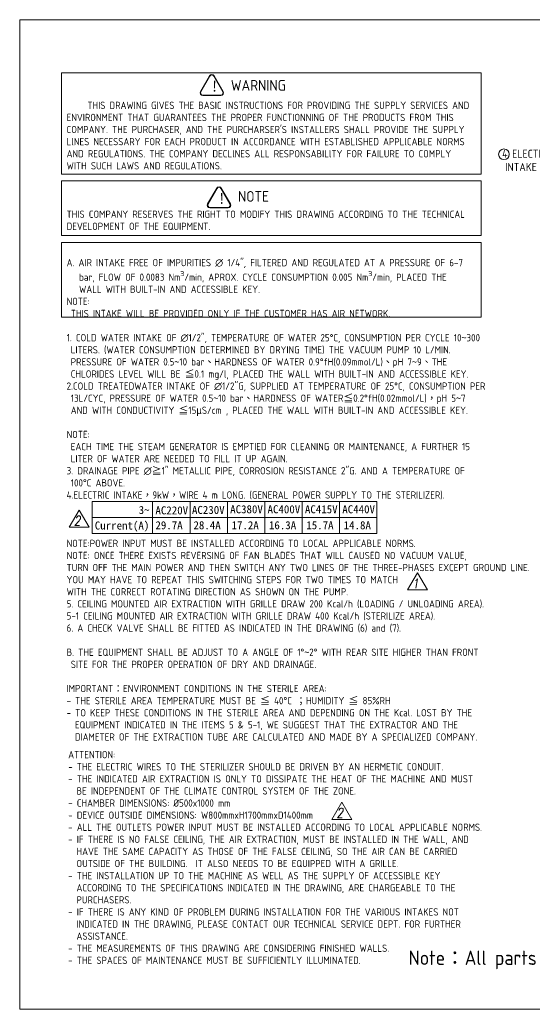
# Model space of a CAD drawing. Header units: millimetres. Extents: x -203524 to 13185, y 0 to 34178.
# Drawn here: x 0 to 4817, y 0 to 9270 of the extents above; entities that cross this region are included whole.
import ezdxf

# ---------------------------------------------------------------- set-up
doc = ezdxf.new("R2010")
doc.units = ezdxf.units.MM
doc.header["$MEASUREMENT"] = 0
for name, color, linetype, lineweight in [('D', 3, 'Continuous', 13), ('F', 7, 'Continuous', 15), ('T', 4, 'Continuous', 15)]:
    doc.layers.add(name, color=color, linetype=linetype, lineweight=lineweight)
doc.styles.get("Standard").update_dxf_attribs({"font": 'KAIU.TTF'})
doc.styles.add('STU25', font='isocp2.shx')
doc.styles.add('Text', font='romans.shx', dxfattribs={"width": 0.8, "oblique": 10})

msp = doc.modelspace()

# ---------------------------------------------------------------- hatches: boundary and pattern name
at = {"layer": 'D'}
h = msp.add_hatch(color=11, dxfattribs=at)
edge = h.paths.add_edge_path(flags=16)
edge.add_ellipse((1712.909, 8585.035), major_axis=(20, 0), ratio=1, start_angle=149.9999999, end_angle=270)
edge.add_line((1712.909, 8565.035), (1883.627, 8565.035))
edge.add_ellipse((1883.627, 8585.035), major_axis=(20, 0), ratio=1, start_angle=270, end_angle=389.9999999)
edge.add_line((1900.947, 8595.035), (1815.588, 8742.881))
edge.add_ellipse((1798.268, 8732.881), major_axis=(20, 0), ratio=1, start_angle=30, end_angle=150)
edge.add_line((1780.947, 8742.881), (1695.588, 8595.035))
edge = h.paths.add_edge_path()
edge.add_ellipse((1712.909, 8585.035), major_axis=(25, 0), ratio=1, start_angle=149.9999999, end_angle=270)
edge.add_line((1712.909, 8560.035), (1883.627, 8560.035))
edge.add_ellipse((1883.627, 8585.035), major_axis=(25, 0), ratio=1, start_angle=270, end_angle=389.9999999)
edge.add_line((1905.277, 8597.535), (1819.918, 8745.381))
edge.add_ellipse((1798.268, 8732.881), major_axis=(25, 0), ratio=1, start_angle=30, end_angle=150)
edge.add_line((1776.617, 8745.381), (1691.258, 8597.535))
h = msp.add_hatch(color=11, dxfattribs=at)
edge = h.paths.add_edge_path(flags=16)
edge.add_ellipse((1780.151, 7532.82), major_axis=(20, 0), ratio=1, start_angle=149.9999999, end_angle=270)
edge.add_line((1780.151, 7512.82), (1950.869, 7512.82))
edge.add_ellipse((1950.869, 7532.82), major_axis=(20, 0), ratio=1, start_angle=270, end_angle=389.9999999)
edge.add_line((1968.19, 7542.82), (1882.831, 7690.666))
edge.add_ellipse((1865.51, 7680.666), major_axis=(20, 0), ratio=1, start_angle=30, end_angle=150)
edge.add_line((1848.19, 7690.666), (1762.831, 7542.82))
edge = h.paths.add_edge_path()
edge.add_ellipse((1780.151, 7532.82), major_axis=(25, 0), ratio=1, start_angle=149.9999999, end_angle=270)
edge.add_line((1780.151, 7507.82), (1950.869, 7507.82))
edge.add_ellipse((1950.869, 7532.82), major_axis=(25, 0), ratio=1, start_angle=270, end_angle=389.9999999)
edge.add_line((1972.52, 7545.32), (1887.161, 7693.166))
edge.add_ellipse((1865.51, 7680.666), major_axis=(25, 0), ratio=1, start_angle=30, end_angle=150)
edge.add_line((1843.859, 7693.166), (1758.5, 7545.32))

# ---------------------------------------------------------------- linework, layer by layer
at = {"layer": 'D', "color": 11}
for p, q in [((1776.617, 8745.381), (1691.258, 8597.535)), ((1780.947, 8742.881), (1695.588, 8595.035)), ((1815.588, 8742.881), (1900.947, 8595.035)), ((1819.918, 8745.381), (1905.277, 8597.535)), ((1712.909, 8565.035), (1883.627, 8565.035)), ((1712.909, 8560.035), (1883.627, 8560.035)), ((1843.859, 7693.166), (1758.5, 7545.32)), ((1848.19, 7690.666), (1762.831, 7542.82)), ((1882.831, 7690.666), (1968.19, 7542.82)), ((1887.161, 7693.166), (1972.52, 7545.32)), ((1780.151, 7512.82), (1950.869, 7512.82)), ((1780.151, 7507.82), (1950.869, 7507.82))]:
    msp.add_line(p, q, dxfattribs=at)
at = {"layer": 'D'}
for p, q in [((678.648, 4757.302), (3343.988, 4757.302)), ((678.648, 4757.302), (678.648, 4457.302)), ((1243.988, 4757.302), (1243.988, 4457.302)), ((1593.988, 4757.302), (1593.988, 4457.302)), ((1943.988, 4757.302), (1943.988, 4457.302)), ((2293.988, 4757.302), (2293.988, 4457.302)), ((2643.988, 4757.302), (2643.988, 4457.302)), ((2993.988, 4757.302), (2993.988, 4457.302)), ((3343.988, 4757.302), (3343.988, 4457.302)), ((678.648, 4607.302), (3343.988, 4607.302)), ((678.648, 4457.302), (3343.988, 4457.302))]:
    msp.add_line(p, q, dxfattribs=at)
at = {"layer": 'D', "color": 11}
for points in [[(391.555, 8771.885), (4319.534, 8771.885), (4319.534, 7822.064), (391.555, 7822.064)], [(391.555, 7760.049), (4319.534, 7760.049), (4319.534, 7248.711), (391.555, 7248.711)], [(391.555, 7182.393), (4319.534, 7182.393), (4319.534, 6482.495), (391.555, 6482.495)]]:
    msp.add_lwpolyline(points, close=True, dxfattribs=at)
at = {"layer": 'D'}
msp.add_circle((4534.178, 8009.91), 50, dxfattribs=at)
at = {"layer": 'D', "color": 11}
for centre, radius, start, end in [((1798.268, 8732.881), 25, 30, 150), ((1798.268, 8732.881), 20, 30, 150), ((1712.909, 8585.035), 25, 149.9999999, 270), ((1712.909, 8585.035), 20, 149.9999999, 270), ((1883.627, 8585.035), 25, 270, 29.9999999), ((1883.627, 8585.035), 20, 270, 29.9999999), ((1865.51, 7680.666), 25, 30, 150), ((1865.51, 7680.666), 20, 30, 150), ((1780.151, 7532.82), 25, 149.9999999, 270), ((1780.151, 7532.82), 20, 149.9999999, 270), ((1950.869, 7532.82), 25, 270, 29.9999999), ((1950.869, 7532.82), 20, 270, 29.9999999)]:
    msp.add_arc(centre, radius, start, end, dxfattribs=at)
at = {"layer": 'F', "color": 6}
msp.add_lwpolyline([(0, 9270), (0, 0), (13185, 0), (13185, 9270)], close=True, dxfattribs=at)
msp.add_lwpolyline([(0, 9270), (0, 0), (13185, 0), (13185, 9270)], close=True, dxfattribs=at)
at = {"layer": 'F', "color": 7}
for points in [[(556.096, 4676.956), (462.605, 4515.025), (649.587, 4515.025)], [(3724.078, 4089.609), (3630.588, 3927.678), (3817.569, 3927.678)], [(3014.858, 1940.323), (2921.367, 1778.392), (3108.349, 1778.392)]]:
    msp.add_lwpolyline(points, close=True, dxfattribs=at)

# ---------------------------------------------------------------- texts
at = {"layer": 'D', "color": 11, "attachment_point": 1, "style": 'STU25'}
for s, insert, char_height in [('{\\f標楷體|b0|i0|c136|p65;!}', (1789.957, 8698.151), 100), ('WARNING', (1976.47, 8705.9), 100), ('{\\A1;}\\P{\\A1;     THIS DRAWING GIVES THE BASIC INSTRUCTIONS FOR PROVIDING THE SUPPLY SERVICES AND}\\P{\\A1;ENVIRONMENT THAT GUARANTEES THE PROPER FUNCTIONNING OF THE PRODUCTS FROM THIS }\\P{\\A1;COMPANY. THE PURCHASER, AND THE PURCHARSER\'S INSTALLERS SHALL PROVIDE THE SUPPLY }\\P{\\A1;LlNES NECESSARY FOR EACH PRODUCT IN ACCORDANCE WITH ESTABLlSHED APPLlCABLE NORMS }\\P{\\A1;AND REGULATIONS. THE COMPANY DECLlNES ALL RESPONSABILlTY FOR FAILURE TO COMPLY }\\P{\\A1;WITH SUCH LAWS AND REGULATIONS.}\\P{\\A1;}\\P{\\A1;}\\P{\\A1;}\\P{\\A1;THIS COMPANY RESERVES THE RIGHT TO MODIFY THIS DRAWING ACCORDING TO THE TECHNICAL }\\P{\\A1;DEVELOPMENT OF THE EQUIPMENT.}\\P{\\A1;}\\P{\\A1;}\\P{\\A1;A. AIR INTAKE FREE OF IMPURITIES ∅ 1/4"}{\\A1;\\fISOCP2|b0|i1|c0|p2;, }{\\A1;\\Fisocp2.shx;FILTERED AND REGULATED AT A PRESSURE OF 6-7 }\\P{\\A1;\\Fisocp2.shx;   bar, FLOW OF 0.0083 Nm{\\A1;\\Fisocp2.shx;\\H0.70000x;\\S3^ ;}/min, APROX. CYCLE CONSUMPTION 0.005 Nm{\\A1;\\Fisocp2.shx;\\H0.70000x;\\S3^ ;}/min, PLACED THE }\\P{\\A1;\\Fisocp2.shx;   WALL WITH BUILT-IN AND ACCESSIBLE KEY.}\\P{\\A1;\\Fisocp2.shx;NOTE:}\\P{\\A1;\\Fisocp2.shx; THIS INTAKE WILL BE PROVIDED ONLY IF THE CUSTOMER HAS AIR NETWORK.}\\P{\\A1;\\Fisocp2.shx;}\\P{\\A1;\\Fisocp2.shx;1. COLD WATER INTAKE OF ∅1/2", TEMPERATURE OF WATER 25°C, CONSUMPTION PER CYCLE 10}{\\A1;\\f標楷體|b0|i0|c136|p65;~}{\\A1;\\Fisocp2.shx;300 }\\P{\\A1;\\Fisocp2.shx; LITERS. (WATER CONSUMPTION DETERMINED BY DRYING TIME) THE VACUUM PUMP 10 L/MIN. }\\P{\\A1;\\Fisocp2.shx; PRESSURE OF WATER 0.5}{\\A1;\\f標楷體|b0|i0|c136|p65;~}{\\A1;\\Fisocp2.shx;10 bar}{\\A1;\\f標楷體|b0|i0|c136|p65;、}{\\A1;\\Fisocp2.shx;HARDNESS OF WATER 0.9°fH(0.09mmol/L)}{\\A1;\\f標楷體|b0|i0|c136|p65;、}{\\A1;\\Fisocp2.shx;pH 7}{\\A1;\\f標楷體|b0|i0|c136|p65;~}{\\A1;\\Fisocp2.shx;9}{\\A1;\\f標楷體|b0|i0|c136|p65;、}{\\A1;\\Fisocp2.shx;THE }\\P{\\A1;\\Fisocp2.shx; CHLORIDES LEVEL WILL BE }{\\A1;\\f標楷體|b0|i0|c136|p65;≦}{\\A1;\\Fisocp2.shx;0.1 mg/l, PLACED THE WALL WITH BUILT-IN AND ACCESSIBLE KEY.}\\P{\\A1;\\Fisocp2.shx;2.COLD TREATEDWATER INTAKE OF ∅1/2"G, SUPPLIED AT TEMPERATURE OF 25°C, CONSUMPTION PER}\\P{\\A1;\\Fisocp2.shx; 13L/CYC, PRESSURE OF WATER 0.5}{\\A1;\\f標楷體|b0|i0|c136|p65;~}{\\A1;\\Fisocp2.shx;10 bar}{\\A1;\\f標楷體|b0|i0|c136|p65;、}{\\A1;\\Fisocp2.shx;HARDNESS OF WATER}{\\A1;\\f標楷體|b0|i0|c136|p65;≦}{\\A1;\\Fisocp2.shx;0.2°fH(0.02mmol/L)}{\\A1;\\f標楷體|b0|i0|c136|p65;，}{\\A1;\\Fisocp2.shx;pH 5}{\\A1;\\f標楷體|b0|i0|c136|p65;~}{\\A1;\\Fisocp2.shx;7}\\P{\\A1;\\Fisocp2.shx; AND WITH CONDUCTIVITY }{\\A1;\\f標楷體|b0|i0|c136|p65;≦}{\\A1;\\Fisocp2.shx;15}{\\A1;\\f新細明體|b0|i0|c136|p16;μ}{\\A1;\\Fisocp2.shx;S/cm , PLACED THE WALL WITH BUILT-IN AND ACCESSIBLE KEY.}\\P{\\A1;\\Fisocp2.shx;}\\P{\\A1;\\Fisocp2.shx;NOTE:}\\P{\\A1;\\Fisocp2.shx; EACH TIME THE STEAM GENERATOR IS EMPTIED FOR CLEANING OR MAINTENANCE, A FURTHER 15 }\\P{\\A1;\\Fisocp2.shx; LITER OF WATER ARE NEEDED TO FILL IT UP AGAIN.}\\P{\\A1;\\Fisocp2.shx;3. DRAINAGE PIPE ∅}{\\A1;\\f標楷體|b0|i0|c136|p65;≧}{\\A1;\\Fisocp2.shx;1" METALLIC PIPE, CORROSION RESISTANCE 2"G. AND A TEMPERATURE OF }\\P{\\A1;\\Fisocp2.shx; 100°C ABOVE.}\\P{\\A1;\\Fisocp2.shx;4.ELECTRIC INTAKE}{\\A1;\\f標楷體|b0|i0|c136|p65;，}{\\A1;\\Fisocp2.shx;9kW}{\\A1;\\f標楷體|b0|i0|c136|p65;，}{\\A1;\\Fisocp2.shx;WIRE 4 m LONG. (GENERAL POWER SUPPLY TO THE STERILIZER).}\\P{\\A1;\\Fisocp2.shx;}\\P{\\A1;\\Fisocp2.shx;}\\P{\\A1;\\Fisocp2.shx;}\\P{\\A1;\\Fisocp2.shx;NOTE:POWER INPUT MUST BE INSTALLED ACCORDING TO LOCAL APPLICABLE NORMS.}\\P{\\A1;NOTE: ONCE THERE EXISTS REVERSING OF FAN BLADES THAT WILL CAUSED NO VACUUM VALUE, }\\P{\\A1;TURN OFF THE MAIN POWER AND THEN SWITCH ANY TWO LINES OF THE THREE-PHASES EXCEPT GROUND LINE. }\\P{\\A1;YOU MAY HAVE TO REPEAT THIS SWITCHING STEPS FOR TWO TIMES TO MATCH }\\P{\\A1;WITH THE CORRECT ROTATING DIRECTION AS SHOWN ON THE PUMP. }\\P{\\A1;\\Fisocp2.shx;5. CEILING MOUNTED AIR EXTRACTION WITH GRILLE DRAW 200 Kcal/h (LOADING / UNLOADING AREA).}\\P{\\A1;\\Fisocp2.shx;5-1 CEILING MOUNTED AIR EXTRACTION WITH GRILLE DRAW 400 Kcal/h (STERILIZE AREA).}\\P{\\A1;\\Fisocp2.shx;6. A CHECK VALVE SHALL BE FITTED AS INDICATED IN THE DRAWING (6) and (7).}\\P{\\A1;\\Fisocp2.shx;}\\P{\\A1;\\Fisocp2.shx;B. THE EQUIPMENT SHALL BE ADJUST TO A ANGLE OF 1°}{\\A1;\\f標楷體|b0|i0|c136|p65;~}{\\A1;\\Fisocp2.shx;2° WITH REAR SITE HIGHER THAN FRONT }\\P{\\A1;\\Fisocp2.shx; SITE FOR THE PROPER OPERATION OF DRY AND DRAINAGE.}\\P{\\A1;\\Fisocp2.shx;}\\P{\\A1;\\Fisocp2.shx;IMPORTANT}{\\A1;\\f標楷體|b0|i0|c136|p65;：}{\\A1;\\Fisocp2.shx;ENVIRONMENT CONDITIONS IN THE STERILE AREA:}\\P{\\A1;\\Fisocp2.shx;- THE STERILE AREA TEMPERATURE MUST BE }{\\A1;\\f標楷體|b0|i0|c136|p65;≦}{\\A1;\\Fisocp2.shx; 40°C }{\\A1;\\f標楷體|b0|i0|c136|p65;；}{\\A1;\\Fisocp2.shx;HUMIDITY }{\\A1;\\f標楷體|b0|i0|c136|p65;≦}{\\A1;\\Fisocp2.shx; 85%RH}\\P{\\A1;\\Fisocp2.shx;- TO KEEP THESE CONDITIONS IN THE STERILE AREA AND DEPENDING ON THE Kcal. LOST BY THE }\\P{\\A1;\\Fisocp2.shx;  EQUIPMENT INDICATED IN THE ITEMS 5 & 5-1, WE SUGGEST THAT THE EXTRACTOR AND THE }\\P{\\A1;\\Fisocp2.shx;  DIAMETER OF THE EXTRACTION TUBE ARE CALCULATED AND MADE BY A SPECIALIZED COMPANY.}', (438.333, 8615.883), 68), ('{\\f標楷體|b0|i0|c136|p65;!}', (1857.199, 7645.936), 100), ('NOTE', (2043.712, 7665.305), 100), ('{\\f標楷體|b0|i0|c136|p65;3~}', (1113.324, 4714.696), 75), ('{\\f標楷體|b0|i0|c136|p65;AC220V}', (1270.114, 4711.338), 75), ('{\\f標楷體|b0|i0|c136|p65;AC230V}', (1612.231, 4715.351), 75), ('{\\f標楷體|b0|i0|c136|p65;AC380V}', (1970.114, 4721.537), 75), ('{\\f標楷體|b0|i0|c136|p65;AC400V}', (2320.114, 4721.537), 75), ('{\\f標楷體|b0|i0|c136|p65;AC415V}', (2670.114, 4721.537), 75), ('{\\f標楷體|b0|i0|c136|p65;AC440V}', (3020.114, 4721.537), 75), ('{\\f標楷體|b0|i0|c136|p65;Current(A)}', (702.457, 4569.313), 75), ('{\\f標楷體|b0|i0|c136|p65;29.7A}', (1269.999, 4571.982), 75), ('{\\f標楷體|b0|i0|c136|p65;28.4A}', (1626.462, 4571.982), 75), ('{\\f標楷體|b0|i0|c136|p65;17.2A}', (1983.018, 4571.982), 75), ('{\\f標楷體|b0|i0|c136|p65;16.3A}', (2333.018, 4571.982), 75), ('{\\f標楷體|b0|i0|c136|p65;15.7A}', (2683.018, 4571.982), 75), ('{\\f標楷體|b0|i0|c136|p65;14.8A}', (3033.018, 4571.982), 75), ('ATTENTION:\\P- THE ELECTRIC WIRES TO THE STERILIZER SHOULD BE DRIVEN BY AN HERMETIC CONDUIT.  \\P- THE INDICATED AIR EXTRACTION IS ONLY TO DISSIPATE THE HEAT OF THE MACHINE AND MUST \\P  BE INDEPENDENT OF THE CLIMATE CONTROL SYSTEM OF THE ZONE.\\P- CHAMBER DIMENSIONS: %%C500x1000 mm\\P- DEVICE OUTSIDE DIMENSIONS: W800mmxH1700mmx{\\Fisocp2.shx|c1;D1400}mm\\P- ALL THE OUTLETS POWER INPUT MUST BE INSTALLED ACCORDING TO LOCAL APPLICABLE NORMS.\\P- IF THERE IS NO FALSE CEILING, THE AIR EXTRACTION, MUST BE INSTALLED IN THE WALL, AND \\P  HAVE THE SAME CAPACITY AS THOSE OF THE FALSE CEILING, SO THE AIR CAN BE CARRIED \\P  OUTSIDE OF THE BUILDING.  IT ALSO NEEDS TO BE EQUIPPED WITH A GRILLE.\\P- THE INSTALLATION UP TO THE MACHINE AS WELL AS THE SUPPLY OF ACCESSIBLE KEY \\P  ACCORDING TO THE SPECIFICATIONS INDICATED IN THE DRAWING, ARE CHARGEABLE TO THE \\P  PURCHASERS. \\P- IF THERE IS ANY KIND OF PROBLEM DURING INSTALLATION FOR THE VARIOUS INTAKES NOT \\P  INDICATED IN THE DRAWING, PLEASE CONTACT OUR TECHNICAL SERVICE DEPT. FOR FURTHER \\P  ASSISTANCE.\\P- THE MEASUREMENTS OF THIS DRAWING ARE CONSIDERING FINISHED WALLS.\\P- THE SPACES OF MAINTENANCE MUST BE SUFFICIENTLY ILLUMINATED.', (453.356, 2419.115), 68)]:
    msp.add_mtext(s, dxfattribs=dict(at, insert=insert, char_height=char_height))
at = {"layer": 'D', "color": 11, "insert": (4517.28, 8052.553), "char_height": 75, "attachment_point": 1}
msp.add_mtext('{\\Fisocp2.shx;\\C3;4 ELECTRIC \\P\\f???|b0|i0|c0|p65; \\Fisocp2.shx;INTAKE BOX}', dxfattribs=at)
at = {"layer": 'D', "color": 0, "insert": (3641.217, 549.712), "char_height": 135.00867, "attachment_point": 1, "style": 'STU25'}
msp.add_mtext('Note{\\f標楷體|b0|i0|c136|p65;：}All parts should comply with RoHS.', dxfattribs=at)
at = {"layer": 'T', "lineweight": 20, "style": 'Text', "oblique": 10, "width": 0.8}
for s, p in [('2', (507.158, 4531.498)), ('1', (3675.613, 3943.721)), ('2', (2966.393, 1794.435))]:
    msp.add_text(s, height=90, dxfattribs=at).set_placement(p)

doc.saveas('drawing.dxf')
